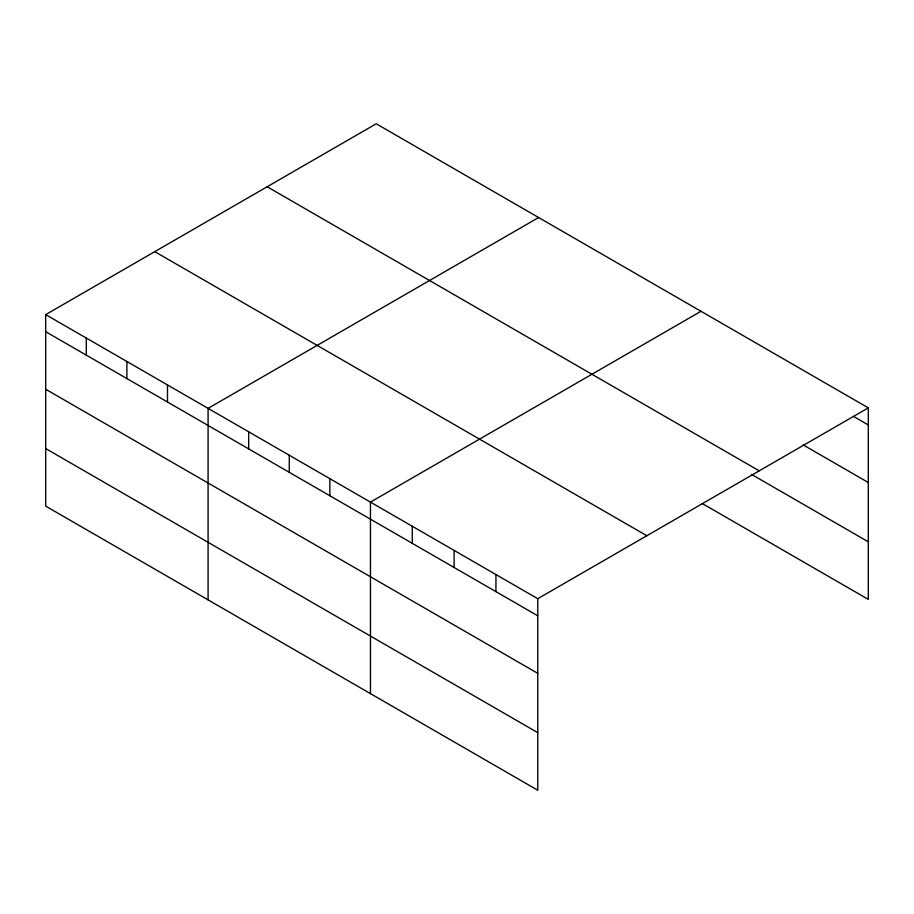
<?xml version="1.0" encoding="UTF-8"?>
<svg xmlns="http://www.w3.org/2000/svg" width="914" height="914" viewBox="0 0 914 914"><rect width="100%" height="100%" fill="white"/><g stroke="black" fill="none" stroke-linecap="round" stroke-linejoin="round"><path stroke-width="1.37" d="M45.7 314.622L537.763 598.704L537.763 790.222L45.7 506.128L45.7 314.622L376.237 123.778L868.3 407.873L868.3 599.378L702.226 503.5M538.62 217.532L208.084 408.364L208.084 599.881M701.004 311.286L370.456 502.117L370.456 693.623M537.763 598.704L868.3 407.873M853.539 416.43L868.3 424.953M803.098 444.867L868.3 482.512M267.162 186.753L759.226 470.847M751.434 474.343L868.3 541.819M154.774 251.647L646.838 535.73M45.7 331.702L537.763 615.785M45.7 389.261L537.763 673.344M45.7 448.568L537.763 732.651M495.936 574.563L495.936 591.632M454.109 550.411L454.109 567.491M412.283 526.258L412.283 543.339M329.863 478.685L329.863 495.754M289.27 455.241L289.27 472.321M248.677 431.808L248.677 448.888M167.49 384.931L167.49 402.011M126.886 361.487L126.886 378.567M86.293 338.054L86.293 355.135"/></g></svg>
